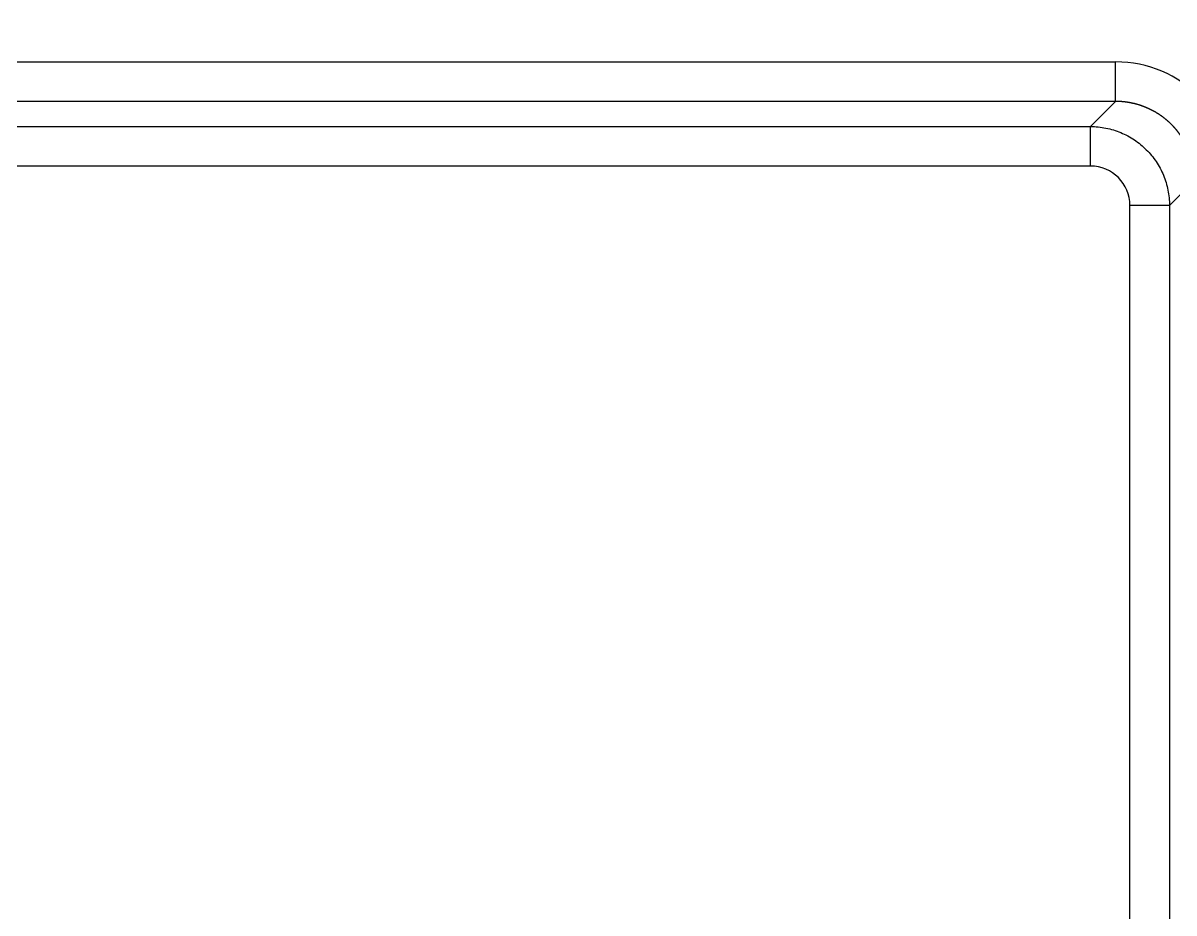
# Model space of a CAD drawing. Header units: millimetres. Extents: x 6110 to 6704, y -2661 to -1821.
# Drawn here: x 6288.55 to 6324.92, y -2327.69 to -2299.56 of the extents above; entities that cross this region are included whole.
import ezdxf

# ---------------------------------------------------------------- set-up
doc = ezdxf.new("R2010")
doc.units = ezdxf.units.MM
doc.header["$LTSCALE"] = 0.1
doc.linetypes.add('HIDDEN2', pattern=[4.7625, 3.175, -1.5875])
doc.layers.add('1', color=4, linetype='HIDDEN2', lineweight=13)
doc.layers.add('DIM', color=3, linetype='Continuous', lineweight=9)

msp = doc.modelspace()

# ---------------------------------------------------------------- hatches: boundary and pattern name
at = {"layer": 'DIM'}
h = msp.add_hatch(dxfattribs=at)
h.set_pattern_fill('ANSI31', color=2)
edge = h.paths.add_edge_path()
edge.add_line((6619.617, -2595.98), (6619.617, -1962.206))
edge.add_line((6634.617, -1966.11), (6619.617, -1966.11))
edge.add_line((6634.617, -2610.98), (6634.617, -1966.11))
edge.add_line((6634.617, -2610.98), (6184.457, -2610.98))
edge.add_line((6619.617, -2595.98), (6184.457, -2595.98))
edge.add_line((6184.457, -2610.98), (6184.457, -2595.98))

# ---------------------------------------------------------------- linework, layer by layer
at = {"layer": '1', "color": 7, "linetype": 'Continuous', "lineweight": -3}
for p, q in [((6243.193, -2300.794), (6323.072, -2300.794)), ((6323.072, -2302.043), (6323.072, -2300.794)), ((6323.072, -2302.043), (6243.193, -2302.043)), ((6322.279, -2302.836), (6323.072, -2302.043)), ((6243.986, -2302.836), (6322.279, -2302.836)), ((6322.279, -2304.084), (6322.279, -2302.836)), ((6322.279, -2304.084), (6243.986, -2304.084)), ((6325.569, -2304.539), (6324.776, -2305.332)), ((6324.776, -2305.332), (6323.527, -2305.332)), ((6323.527, -2340.23), (6323.527, -2305.332)), ((6324.776, -2305.332), (6324.776, -2340.23))]:
    msp.add_line(p, q, dxfattribs=at)
for centre, major_axis in [((6323.062, -2304.549), (-2.659, -2.659)), ((6322.276, -2305.336), (-0.886, -0.886))]:
    msp.add_ellipse(centre, major_axis=major_axis, ratio=0.997265, start_param=2.357564, end_param=3.925621, dxfattribs=at)
for points, knots in [([(6325.569, -2304.539), (6325.569, -2304.535), (6325.569, -2304.526), (6325.569, -2304.513), (6325.568, -2304.501), (6325.568, -2304.488), (6325.568, -2304.475), (6325.568, -2304.462), (6325.567, -2304.449), (6325.567, -2304.436), (6325.566, -2304.424), (6325.566, -2304.411), (6325.565, -2304.398), (6325.564, -2304.385), (6325.563, -2304.373), (6325.562, -2304.36), (6325.562, -2304.347), (6325.561, -2304.334), (6325.559, -2304.322), (6325.558, -2304.309), (6325.557, -2304.296), (6325.556, -2304.284), (6325.555, -2304.271), (6325.553, -2304.259), (6325.552, -2304.246), (6325.55, -2304.233), (6325.549, -2304.221), (6325.547, -2304.208), (6325.545, -2304.196), (6325.544, -2304.183), (6325.542, -2304.171), (6325.54, -2304.158), (6325.538, -2304.146), (6325.536, -2304.133), (6325.534, -2304.121), (6325.532, -2304.109), (6325.53, -2304.096), (6325.528, -2304.084), (6325.525, -2304.071), (6325.523, -2304.059), (6325.52, -2304.047), (6325.518, -2304.035), (6325.515, -2304.022), (6325.513, -2304.01), (6325.51, -2303.998), (6325.507, -2303.986), (6325.505, -2303.973), (6325.502, -2303.961), (6325.499, -2303.949), (6325.496, -2303.937), (6325.493, -2303.925), (6325.49, -2303.913), (6325.487, -2303.901), (6325.484, -2303.889), (6325.48, -2303.877), (6325.477, -2303.865), (6325.474, -2303.853), (6325.47, -2303.841), (6325.467, -2303.829), (6325.463, -2303.817), (6325.46, -2303.805), (6325.456, -2303.794), (6325.452, -2303.782), (6325.449, -2303.77), (6325.445, -2303.758), (6325.441, -2303.747), (6325.437, -2303.735), (6325.433, -2303.723), (6325.429, -2303.712), (6325.425, -2303.7), (6325.421, -2303.688), (6325.417, -2303.677), (6325.412, -2303.665), (6325.408, -2303.654), (6325.404, -2303.642), (6325.399, -2303.631), (6325.395, -2303.62), (6325.39, -2303.608), (6325.386, -2303.597), (6325.381, -2303.586), (6325.377, -2303.574), (6325.372, -2303.563), (6325.367, -2303.552), (6325.362, -2303.541), (6325.357, -2303.53), (6325.352, -2303.518), (6325.347, -2303.507), (6325.342, -2303.496), (6325.337, -2303.485), (6325.332, -2303.474), (6325.327, -2303.463), (6325.322, -2303.452), (6325.317, -2303.442), (6325.311, -2303.431), (6325.306, -2303.42), (6325.3, -2303.409), (6325.295, -2303.398), (6325.289, -2303.388), (6325.284, -2303.377), (6325.278, -2303.366), (6325.273, -2303.356), (6325.267, -2303.345), (6325.261, -2303.335), (6325.255, -2303.324), (6325.25, -2303.314), (6325.244, -2303.303), (6325.238, -2303.293), (6325.232, -2303.282), (6325.226, -2303.272), (6325.22, -2303.262), (6325.213, -2303.251), (6325.207, -2303.241), (6325.201, -2303.231), (6325.195, -2303.221), (6325.189, -2303.211), (6325.182, -2303.201), (6325.176, -2303.191), (6325.169, -2303.181), (6325.163, -2303.171), (6325.156, -2303.161), (6325.15, -2303.151), (6325.143, -2303.141), (6325.137, -2303.131), (6325.13, -2303.121), (6325.123, -2303.112), (6325.116, -2303.102), (6325.11, -2303.092), (6325.103, -2303.083), (6325.096, -2303.073), (6325.089, -2303.064), (6325.082, -2303.054), (6325.075, -2303.045), (6325.068, -2303.035), (6325.061, -2303.026), (6325.054, -2303.017), (6325.047, -2303.007), (6325.039, -2302.998), (6325.032, -2302.989), (6325.025, -2302.98), (6325.017, -2302.97), (6325.01, -2302.961), (6325.003, -2302.952), (6324.995, -2302.943), (6324.988, -2302.934), (6324.98, -2302.925), (6324.973, -2302.917), (6324.965, -2302.908), (6324.958, -2302.899), (6324.95, -2302.89), (6324.942, -2302.881), (6324.935, -2302.873), (6324.927, -2302.864), (6324.919, -2302.856), (6324.911, -2302.847), (6324.903, -2302.838), (6324.895, -2302.83), (6324.887, -2302.822), (6324.88, -2302.813), (6324.872, -2302.805), (6324.863, -2302.797), (6324.855, -2302.788), (6324.847, -2302.78), (6324.837, -2302.77), (6324.824, -2302.757), (6324.808, -2302.741), (6324.792, -2302.726), (6324.776, -2302.711), (6324.76, -2302.696), (6324.744, -2302.682), (6324.728, -2302.667), (6324.711, -2302.652), (6324.694, -2302.638), (6324.677, -2302.624), (6324.66, -2302.61), (6324.643, -2302.596), (6324.626, -2302.582), (6324.608, -2302.568), (6324.591, -2302.555), (6324.573, -2302.541), (6324.555, -2302.528), (6324.537, -2302.515), (6324.519, -2302.502), (6324.501, -2302.489), (6324.482, -2302.476), (6324.464, -2302.464), (6324.445, -2302.451), (6324.426, -2302.439), (6324.407, -2302.427), (6324.388, -2302.415), (6324.369, -2302.403), (6324.349, -2302.391), (6324.33, -2302.38), (6324.31, -2302.369), (6324.29, -2302.357), (6324.27, -2302.347), (6324.25, -2302.336), (6324.23, -2302.325), (6324.21, -2302.315), (6324.189, -2302.304), (6324.169, -2302.294), (6324.148, -2302.284), (6324.127, -2302.275), (6324.106, -2302.265), (6324.085, -2302.256), (6324.064, -2302.246), (6324.043, -2302.237), (6324.022, -2302.228), (6324, -2302.22), (6323.979, -2302.211), (6323.957, -2302.203), (6323.935, -2302.195), (6323.913, -2302.187), (6323.891, -2302.179), (6323.869, -2302.172), (6323.847, -2302.164), (6323.825, -2302.157), (6323.802, -2302.15), (6323.78, -2302.144), (6323.757, -2302.137), (6323.735, -2302.131), (6323.712, -2302.125), (6323.689, -2302.119), (6323.666, -2302.113), (6323.643, -2302.108), (6323.62, -2302.103), (6323.597, -2302.098), (6323.574, -2302.093), (6323.551, -2302.088), (6323.527, -2302.084), (6323.504, -2302.079), (6323.48, -2302.075), (6323.457, -2302.072), (6323.433, -2302.068), (6323.409, -2302.065), (6323.386, -2302.062), (6323.362, -2302.059), (6323.338, -2302.056), (6323.314, -2302.054), (6323.29, -2302.052), (6323.266, -2302.05), (6323.242, -2302.048), (6323.218, -2302.047), (6323.194, -2302.045), (6323.169, -2302.044), (6323.145, -2302.044), (6323.121, -2302.043), (6323.096, -2302.043), (6323.08, -2302.043), (6323.072, -2302.043)], [0, 0, 0, 0, 0.00328, 0.006559, 0.009834, 0.013108, 0.01638, 0.019649, 0.022916, 0.026181, 0.029444, 0.032704, 0.035962, 0.039218, 0.042472, 0.045724, 0.048973, 0.05222, 0.055465, 0.058708, 0.061948, 0.065187, 0.068423, 0.071656, 0.074888, 0.078118, 0.081345, 0.08457, 0.087793, 0.091013, 0.094232, 0.097448, 0.100662, 0.103874, 0.107084, 0.110291, 0.113496, 0.116699, 0.1199, 0.123099, 0.126295, 0.12949, 0.132682, 0.135871, 0.139059, 0.142245, 0.145428, 0.148609, 0.151788, 0.154965, 0.158139, 0.161311, 0.164482, 0.16765, 0.170815, 0.173979, 0.17714, 0.180299, 0.183456, 0.186611, 0.189764, 0.192914, 0.196063, 0.199209, 0.202353, 0.205495, 0.208634, 0.211771, 0.214907, 0.21804, 0.221171, 0.224299, 0.227426, 0.23055, 0.233672, 0.236792, 0.23991, 0.243026, 0.246139, 0.249251, 0.25236, 0.255467, 0.258571, 0.261674, 0.264775, 0.267873, 0.270969, 0.274063, 0.277155, 0.280244, 0.283332, 0.286417, 0.2895, 0.292581, 0.29566, 0.298737, 0.301812, 0.304884, 0.307954, 0.311022, 0.314088, 0.317152, 0.320213, 0.323273, 0.32633, 0.329385, 0.332438, 0.335489, 0.338538, 0.341585, 0.344629, 0.347671, 0.350711, 0.353749, 0.356785, 0.359819, 0.36285, 0.36588, 0.368907, 0.371932, 0.374955, 0.377976, 0.380995, 0.384011, 0.387026, 0.390038, 0.393048, 0.396056, 0.399062, 0.402066, 0.405068, 0.408067, 0.411065, 0.41406, 0.417053, 0.420044, 0.423033, 0.42602, 0.429004, 0.431987, 0.434967, 0.437946, 0.440922, 0.443896, 0.446868, 0.449837, 0.452805, 0.455771, 0.458734, 0.461695, 0.464655, 0.467612, 0.470567, 0.47352, 0.47647, 0.479419, 0.482366, 0.48531, 0.488252, 0.491193, 0.494131, 0.497067, 0.500001, 0.505559, 0.511126, 0.5167, 0.522281, 0.52787, 0.533467, 0.539071, 0.544683, 0.550302, 0.555929, 0.561564, 0.567206, 0.572856, 0.578513, 0.584178, 0.589851, 0.595532, 0.60122, 0.606915, 0.612618, 0.618329, 0.624048, 0.629774, 0.635508, 0.64125, 0.646999, 0.652756, 0.658521, 0.664294, 0.670074, 0.675862, 0.681657, 0.687461, 0.693272, 0.69909, 0.704917, 0.710751, 0.716593, 0.722443, 0.728301, 0.734166, 0.740039, 0.74592, 0.751808, 0.757705, 0.763609, 0.769521, 0.775441, 0.781368, 0.787304, 0.793247, 0.799198, 0.805157, 0.811124, 0.817098, 0.823081, 0.829071, 0.835069, 0.841075, 0.847089, 0.85311, 0.85914, 0.865177, 0.871222, 0.877275, 0.883336, 0.889405, 0.895482, 0.901567, 0.90766, 0.91376, 0.919868, 0.925985, 0.932109, 0.938241, 0.944381, 0.950529, 0.956685, 0.962849, 0.969021, 0.975201, 0.981389, 0.987585, 0.993788, 1, 1, 1, 1]), ([(6322.279, -2302.836), (6322.361, -2302.836), (6322.442, -2302.84), (6322.605, -2302.856), (6322.686, -2302.868), (6322.846, -2302.9), (6322.925, -2302.92), (6323.082, -2302.968), (6323.158, -2302.995), (6323.309, -2303.058), (6323.383, -2303.093), (6323.527, -2303.17), (6323.597, -2303.212), (6323.733, -2303.303), (6323.864, -2303.4), (6324.046, -2303.565), (6324.211, -2303.747), (6324.308, -2303.878), (6324.399, -2304.014), (6324.441, -2304.084), (6324.518, -2304.228), (6324.553, -2304.302), (6324.616, -2304.453), (6324.644, -2304.53), (6324.691, -2304.686), (6324.711, -2304.765), (6324.743, -2304.925), (6324.755, -2305.006), (6324.771, -2305.169), (6324.776, -2305.25), (6324.776, -2305.332)], [0, 0, 0, 0, 0.0625, 0.0625, 0.125, 0.125, 0.1875, 0.1875, 0.25, 0.25, 0.3125, 0.3125, 0.375, 0.375, 0.4375, 0.5, 0.5625, 0.625, 0.625, 0.6875, 0.6875, 0.75, 0.75, 0.8125, 0.8125, 0.875, 0.875, 0.9375, 0.9375, 1, 1, 1, 1])]:
    msp.add_open_spline(points, degree=3, knots=knots, dxfattribs=at)

doc.saveas('drawing.dxf')
